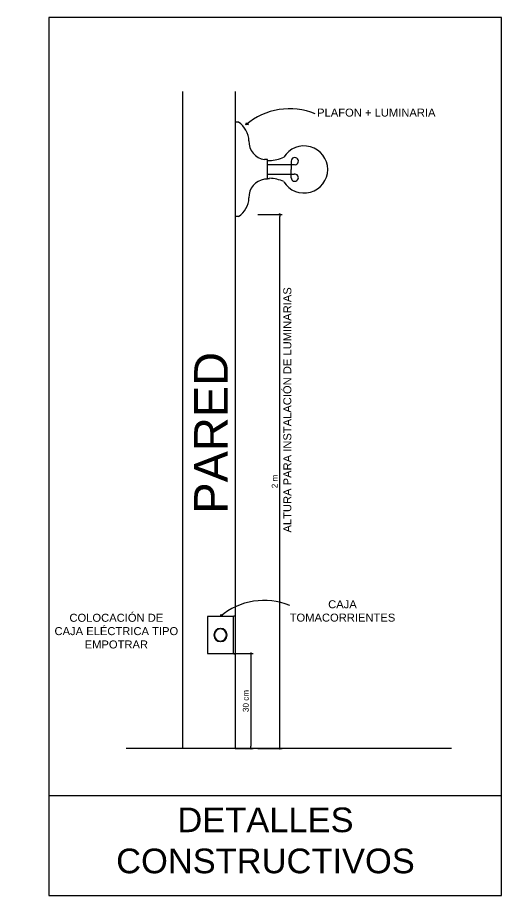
# Model space of a CAD drawing. Header units: millimetres. Extents: x 1879.1 to 1901.3, y 2974.9 to 3013.
# Drawn here: x 1891.85 to 1898.51, y 2974.93 to 2987.02 of the extents above; entities that cross this region are included whole.
import ezdxf

# ---------------------------------------------------------------- set-up
doc = ezdxf.new("R2010")
doc.units = ezdxf.units.MM
doc.styles.add('Microsoft Sans Serif', font='micross.ttf', dxfattribs={"height": 0.08})
doc.styles.get("Standard").update_dxf_attribs({"font": 'arial.ttf'})
doc.dimstyles.new('03_Linear_wCenter_dot_Filled_-_1_0_mm_Arial', dxfattribs={"dimscale": 0.3048, "dimtxt": 0.08, "dimasz": 0.1, "dimexe": 0.1, "dimexo": 0.0625, "dimgap": 0.098425, "dimtad": 1, "dimrnd": 0.01, "dimzin": 0, "dimdsep": 46, "dimtxsty": 'Microsoft Sans Serif', "dimblk": 'DOT', "dimcen": 0.09, "dimdle": 0.128084, "dimazin": 0, "dimtfac": 1, "dimtix": 1, "dimtmove": 0, "dimatfit": 3, "dimldrblk": 'OBLIQUE', "dimfxl": 0.984252, "dimfxlon": 1, "dimtvp": 1, "dimtolj": 1, "dimtzin": 0, "dimarcsym": 2})

# ---------------------------------------------------------------- blocks, each defined once
blk = doc.blocks.new('Caja 2x4')
at = {"linetype": 'Continuous'}
for p, q in [((1896.695, 2998.073), (1896.695, 2997.428)), ((1896.73, 2998.073), (1896.73, 2997.428))]:
    blk.add_line(p, q, dxfattribs=at)
for points in [[(1896.695, 2998.073), (1896.246, 2998.073), (1896.246, 2997.428), (1896.695, 2997.428)], [(1896.465, 2997.855), (1896.465, 2997.866)], [(1896.476, 2997.855), (1896.476, 2997.866)], [(1896.366, 2997.756), (1896.355, 2997.756)], [(1896.366, 2997.745), (1896.355, 2997.745)], [(1896.575, 2997.756), (1896.586, 2997.756)], [(1896.575, 2997.745), (1896.586, 2997.745)], [(1896.465, 2997.646), (1896.465, 2997.635)], [(1896.476, 2997.646), (1896.476, 2997.635)]]:
    blk.add_lwpolyline(points, dxfattribs=at)
for centre, radius, start, end in [((1896.713, 2998.057), 0.0232, 41.1826, 138.8174), ((1896.471, 2997.75), 0.115, 92.6757, 177.3243), ((1896.471, 2997.75), 0.105, 92.9529, 177.0471), ((1896.471, 2997.75), 0.115, 2.6757, 87.3243), ((1896.471, 2997.75), 0.105, 2.9529, 87.0471), ((1896.471, 2997.75), 0.115, 182.6757, 267.3243), ((1896.471, 2997.75), 0.105, 182.9529, 267.0471), ((1896.471, 2997.75), 0.105, 272.9529, 357.0471), ((1896.471, 2997.75), 0.115, 272.6757, 357.3243), ((1896.713, 2997.444), 0.0238, 222.7469, 317.2531)]:
    blk.add_arc(centre, radius, start, end, dxfattribs=at)
blk = doc.blocks.new('_Dot')
at = {"color": 0, "linetype": 'ByBlock', "lineweight": -2}
blk.add_line((-0.5, 0), (-1, 0), dxfattribs=at)
at = {"color": 0, "linetype": 'ByBlock', "const_width": 0.5}
blk.add_lwpolyline([(-0.25, 0, 1), (0.25, 0, 1)], format="xyb", close=True, dxfattribs=at)
blk = doc.blocks.new('*D96')
at = {"color": 0, "linetype": 'Continuous', "lineweight": -2, "transparency": 16777216}
for p, q in [((1894.763, 2978.263), (1895.093, 2978.263)), ((1895.063, 2978.232), (1895.063, 2976.985)), ((1894.847, 2976.955), (1895.093, 2976.955))]:
    blk.add_line(p, q, dxfattribs=at)
at = {"layer": 'Defpoints', "color": 0, "linetype": 'Continuous', "transparency": 16777216}
for p in [(1891.852, 2978.263), (1894.828, 2976.955), (1895.063, 2976.955)]:
    blk.add_point(p, dxfattribs=at)
at = {"color": 0, "linetype": 'Continuous', "lineweight": -2, "transparency": 16777216, "xscale": 0.03048, "yscale": 0.03048, "zscale": 0.03048}
for p, rotation in [((1895.063, 2978.263), 90), ((1895.063, 2976.955), 270)]:
    blk.add_blockref('_Dot', p, dxfattribs=dict(at, rotation=rotation))
at = {"color": 0, "linetype": 'Continuous', "transparency": 16777216, "insert": (1894.992, 2977.609), "char_height": 0.08, "attachment_point": 5, "rotation": 90, "style": 'Microsoft Sans Serif'}
blk.add_mtext('\\A1;30 cm', dxfattribs=at)
blk = doc.blocks.new('_Oblique')
at = {"color": 0, "linetype": 'ByBlock', "lineweight": -2}
blk.add_line((-0.5, -0.5), (0.5, 0.5), dxfattribs=at)
blk = doc.blocks.new('*D97')
at = {"color": 0, "linetype": 'Continuous', "lineweight": -2, "transparency": 16777216}
for p, q in [((1895.159, 2984.309), (1895.49, 2984.309)), ((1895.459, 2976.985), (1895.459, 2984.279)), ((1895.159, 2976.955), (1895.49, 2976.955))]:
    blk.add_line(p, q, dxfattribs=at)
at = {"layer": 'Defpoints', "color": 0, "linetype": 'Continuous', "transparency": 16777216}
for p in [(1894.026, 2984.309), (1895.459, 2984.309), (1894.125, 2976.955)]:
    blk.add_point(p, dxfattribs=at)
at = {"color": 0, "linetype": 'Continuous', "lineweight": -2, "transparency": 16777216, "xscale": 0.03048, "yscale": 0.03048, "zscale": 0.03048}
for p, rotation in [((1895.459, 2984.309), 90), ((1895.459, 2976.955), 270)]:
    blk.add_blockref('_Dot', p, dxfattribs=dict(at, rotation=rotation))
at = {"color": 0, "linetype": 'Continuous', "transparency": 16777216, "insert": (1895.389, 2980.632), "char_height": 0.08, "attachment_point": 5, "rotation": 90, "style": 'Microsoft Sans Serif'}
blk.add_mtext('\\A1;2 m', dxfattribs=at)
blk = doc.blocks.new('Plafon Lateral')
at = {"linetype": 'Continuous'}
for points in [[(1894.892, 2988.955), (1894.847, 2988.955)], [(1895.292, 2988.44), (1895.247, 2988.44)], [(1895.292, 2988.17), (1895.292, 2988.44)], [(1895.292, 2988.428), (1895.318, 2988.428)], [(1895.617, 2988.42), (1895.617, 2988.305)], [(1895.292, 2988.371), (1895.656, 2988.371)], [(1895.617, 2988.19), (1895.617, 2988.305)], [(1895.292, 2988.17), (1895.247, 2988.17)], [(1895.292, 2988.239), (1895.656, 2988.239)], [(1895.292, 2988.182), (1895.318, 2988.182)], [(1894.892, 2987.655), (1894.847, 2987.655)]]:
    blk.add_lwpolyline(points, dxfattribs=at)
for centre, radius, start, end in [((1894.703, 2988.681), 0.333, 2.818, 55.4319), ((1895.285, 2988.687), 0.25, 177.61, 261.2484), ((1895.793, 2988.303), 0.326, 0.2829, 148.5574), ((1895.297, 2988.972), 0.545, 272.2345, 293.6085), ((1895.666, 2988.419), 0.0492, 257.3557, 179.2464), ((1895.793, 2988.306), 0.326, 211.4426, 359.7171), ((1895.285, 2987.923), 0.25, 98.7516, 182.39), ((1895.297, 2987.638), 0.545, 66.3915, 87.7655), ((1895.666, 2988.191), 0.0492, 180.7536, 102.6443), ((1894.703, 2987.929), 0.333, 304.5681, 357.182)]:
    blk.add_arc(centre, radius, start, end, dxfattribs=at)
blk = doc.blocks.new('DETALLES CONSTRUCTIVOS')
at = {"linetype": 'Continuous'}
for p, q in [((1894.125, 2976.955), (1894.125, 2986)), ((1894.847, 2986), (1894.847, 2976.955)), ((1897.824, 2976.955), (1893.347, 2976.955))]:
    blk.add_line(p, q, dxfattribs=at)
blk.add_lwpolyline([(1892.282, 2974.931), (1898.509, 2974.931), (1898.509, 2987.02), (1892.282, 2987.02)], close=True, dxfattribs=at)
for points in [[(1894.994, 2985.543), (1895.002, 2985.571), (1895.027, 2985.546), (1894.994, 2985.543)], [(1894.642, 2978.773), (1894.65, 2978.8), (1894.675, 2978.775), (1894.642, 2978.773)], [(1892.282, 2976.306), (1898.509, 2976.306)]]:
    blk.add_lwpolyline(points, dxfattribs=at)
for centre in [(1895.593, 2984.844), (1895.241, 2978.074)]:
    blk.add_arc(centre, 0.92, 67.3119, 130.584, dxfattribs=at)
blk.add_blockref('Plafon Lateral', (0, -3.376), dxfattribs=at)
at = {"linetype": 'Continuous', "xscale": 0.7911945879122744, "yscale": 0.7911945879122744, "zscale": 0.7911945879122744}
blk.add_blockref('Caja 2x4', (394.165, 606.714), dxfattribs=at)
at = {"linetype": 'Continuous', "attachment_point": 1}
for s, width, gutter_width, heights, insert, char_height in [('\\pxqc;PLAFON + LUMINARIA', 1.68896, 0.551, [0.208], (1895.943, 2985.766), 0.11017), ('\\pxqc;CAJA TOMACORRIENTES', 1.71763, 0.551, [0.59], (1895.463, 2978.996), 0.11017), ('\\pxqc;COLOCACIÓN DE CAJA ELÉCTRICA TIPO EMPOTRAR', 1.71763, 0.551, [0.59], (1892.352, 2978.81), 0.11017), ('\\pxqc;DETALLES CONSTRUCTIVOS', 5.29112, 1.697, [1.817], (1892.617, 2976.142), 0.33937)]:
    blk.add_mtext_dynamic_manual_height_columns(s, width=width, gutter_width=gutter_width, heights=heights, dxfattribs=dict(at, insert=insert, char_height=char_height))
at = {"linetype": 'Continuous', "attachment_point": 1, "rotation": 90}
for s, width, gutter_width, heights, insert, char_height in [('\\pxqc;ALTURA PARA INSTALACIÓN DE LUMINARIAS', 4.18058, 0.551, [0.184], (1895.508, 2979.527), 0.11017), ('PARED', 15.86456, 2.314, [1.103], (1894.281, 2980.188), 0.4628)]:
    blk.add_mtext_dynamic_manual_height_columns(s, width=width, gutter_width=gutter_width, heights=heights, dxfattribs=dict(at, insert=insert, char_height=char_height))
at = {"linetype": 'Continuous'}
dim = blk.add_linear_dim(base=(1895.459, 2984.309), p1=(1894.125, 2976.955), p2=(1894.026, 2984.309), angle=90, text='2 m', dimstyle='03_Linear_wCenter_dot_Filled_-_1_0_mm_Arial', override={"dimpost": '<>'}, dxfattribs=at)
dim.commit()
dim.dimension.update_dxf_attribs({"geometry": '*D97', "text_midpoint": (1895.459, 2980.632), "dimtype": 128})
dim = blk.add_linear_dim(base=(1895.063, 2976.955), p1=(1891.852, 2978.263), p2=(1894.828, 2976.955), angle=90, text='30 cm', dimstyle='03_Linear_wCenter_dot_Filled_-_1_0_mm_Arial', override={"dimpost": '<>'}, dxfattribs=at)
dim.commit()
dim.dimension.update_dxf_attribs({"geometry": '*D96', "text_midpoint": (1894.992, 2977.609)})

msp = doc.modelspace()

# ---------------------------------------------------------------- block references
at = {"linetype": 'Continuous'}
msp.add_blockref('DETALLES CONSTRUCTIVOS', (0, 0), dxfattribs=at)

doc.saveas('drawing.dxf')
